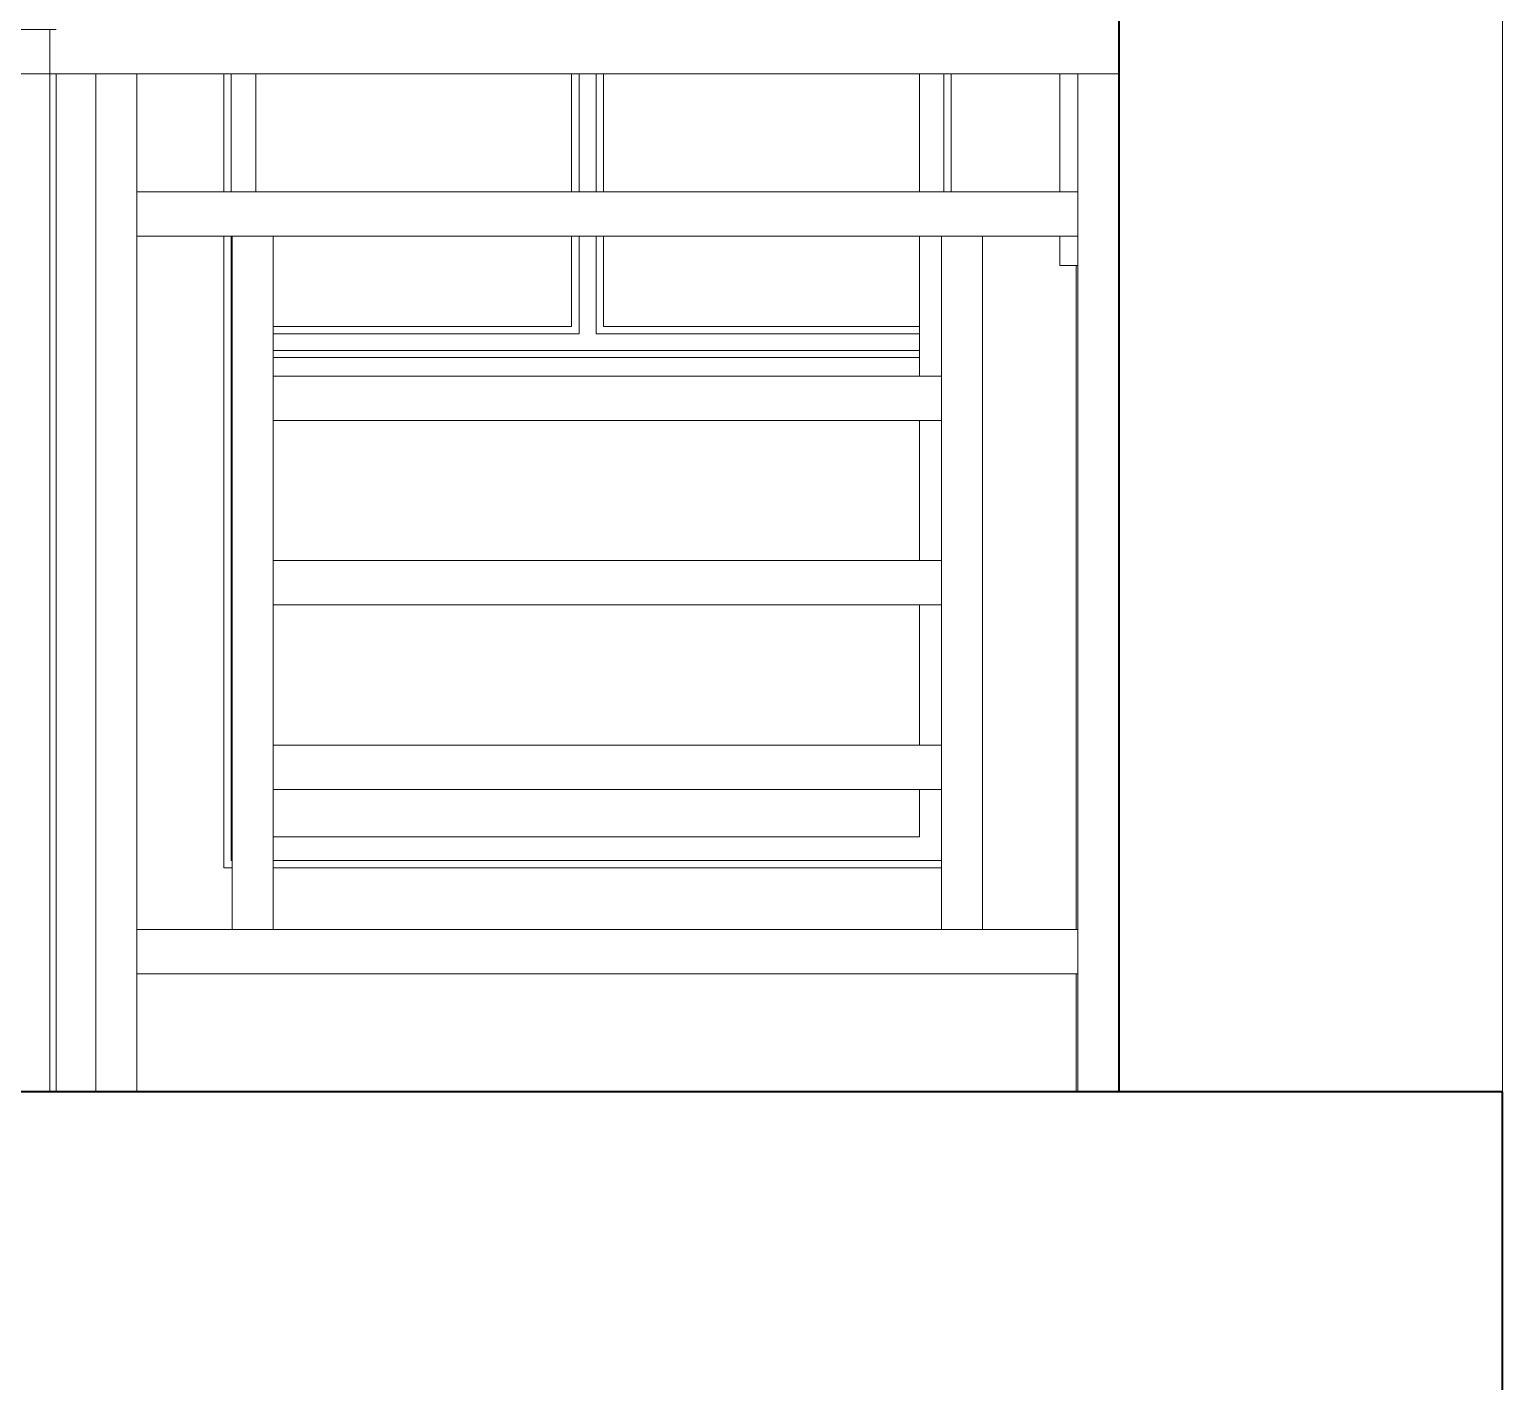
# Model space of a CAD drawing. Header units: inches. Extents: x 135267 to 147066, y -21506 to -19082.
# Drawn here: x 138784.01 to 138833.92, y -20262.11 to -20216.29 of the extents above; entities that cross this region are included whole.
import ezdxf

# ---------------------------------------------------------------- set-up
doc = ezdxf.new("R2010")
doc.units = ezdxf.units.IN
doc.header["$LTSCALE"] = 0.5
doc.header["$MEASUREMENT"] = 0
for name, color, linetype, lineweight in [('HACTH', 253, 'Continuous', 9), ('PARAPET', 50, 'Continuous', 13), ('wall', 1, 'Continuous', 40), ('window', 4, 'Continuous', 13)]:
    doc.layers.add(name, color=color, linetype=linetype, lineweight=lineweight)

msp = doc.modelspace()

# ---------------------------------------------------------------- linework, layer by layer
at = {"layer": 'HACTH'}
for p, q in [((138833.923, -20252.295), (138833.923, -20092.935)), ((138792.267, -20246.795), (138792.267, -20223.295))]:
    msp.add_line(p, q, dxfattribs=at)
at = {"layer": 'PARAPET'}
for p, q in [((138767.273, -20216.295), (138784.706, -20216.295)), ((138784.706, -20252.295), (138784.706, -20216.295)), ((138784.706, -20216.295), (138784.923, -20216.295)), ((138820.923, -20252.295), (138820.923, -20216.295)), ((138712.273, -20217.795), (138820.923, -20217.795)), ((138784.923, -20252.295), (138784.923, -20217.795)), ((138786.258, -20252.295), (138786.258, -20217.795)), ((138787.645, -20252.295), (138787.645, -20217.795)), ((138790.599, -20217.795), (138790.599, -20221.795)), ((138790.851, -20221.795), (138790.851, -20217.795)), ((138791.679, -20217.795), (138791.679, -20221.795)), ((138819.536, -20252.295), (138819.536, -20217.795)), ((138787.645, -20221.795), (138790.599, -20221.795)), ((138790.599, -20221.795), (138818.923, -20221.795)), ((138818.923, -20221.795), (138819.536, -20221.795)), ((138819.536, -20223.295), (138787.645, -20223.295)), ((138790.599, -20223.295), (138790.599, -20244.699)), ((138790.851, -20244.455), (138790.851, -20223.295)), ((138790.88, -20246.795), (138790.88, -20223.295)), ((138816.301, -20246.795), (138816.301, -20223.295)), ((138792.267, -20228.045), (138814.166, -20228.045)), ((138814.166, -20228.045), (138814.914, -20228.045)), ((138814.914, -20229.545), (138792.267, -20229.545)), ((138792.267, -20234.295), (138814.166, -20234.295)), ((138814.166, -20234.295), (138814.914, -20234.295)), ((138814.914, -20235.795), (138792.267, -20235.795)), ((138792.267, -20240.545), (138814.166, -20240.545)), ((138814.166, -20240.545), (138814.914, -20240.545)), ((138814.914, -20242.045), (138792.267, -20242.045)), ((138790.88, -20244.455), (138790.851, -20244.455)), ((138790.599, -20244.699), (138790.88, -20244.699)), ((138790.88, -20246.795), (138787.645, -20246.795)), ((138792.267, -20246.795), (138790.88, -20246.795)), ((138814.914, -20246.795), (138792.267, -20246.795)), ((138816.301, -20246.795), (138814.914, -20246.795)), ((138819.476, -20246.795), (138816.301, -20246.795)), ((138819.536, -20246.795), (138819.476, -20246.795)), ((138819.536, -20248.295), (138787.645, -20248.295)), ((138819.476, -20252.295), (138819.476, -20248.295)), ((138784.923, -20252.295), (138784.706, -20252.295)), ((138819.536, -20252.295), (138819.476, -20252.295))]:
    msp.add_line(p, q, dxfattribs=at)
at = {"layer": 'wall'}
for p, q in [((138820.923, -20137.295), (138820.923, -20252.295)), ((138833.923, -20252.295), (138689.792, -20252.295)), ((138833.923, -20266.295), (138833.923, -20252.295))]:
    msp.add_line(p, q, dxfattribs=at)
at = {"layer": 'window'}
for p, q in [((138802.383, -20217.795), (138802.383, -20221.795)), ((138802.635, -20217.795), (138802.635, -20221.795)), ((138803.211, -20221.795), (138803.211, -20217.795)), ((138803.463, -20217.795), (138803.463, -20221.795)), ((138814.166, -20221.795), (138814.166, -20217.795)), ((138814.994, -20217.795), (138814.994, -20221.795)), ((138815.246, -20221.795), (138815.246, -20217.795)), ((138818.923, -20221.795), (138818.923, -20217.795)), ((138802.383, -20223.295), (138802.383, -20226.365)), ((138802.635, -20223.295), (138802.635, -20226.609)), ((138803.211, -20226.609), (138803.211, -20223.295)), ((138803.463, -20223.295), (138803.463, -20226.365)), ((138814.166, -20228.045), (138814.166, -20223.295)), ((138814.914, -20246.795), (138814.914, -20223.295)), ((138818.923, -20224.295), (138818.923, -20223.295)), ((138819.536, -20224.295), (138818.923, -20224.295)), ((138819.476, -20246.795), (138819.476, -20224.295)), ((138792.267, -20226.365), (138802.383, -20226.365)), ((138803.463, -20226.365), (138814.166, -20226.365)), ((138802.635, -20226.609), (138792.267, -20226.609)), ((138814.166, -20226.609), (138803.211, -20226.609)), ((138792.267, -20227.168), (138814.166, -20227.168)), ((138792.267, -20227.412), (138814.166, -20227.412)), ((138814.166, -20234.295), (138814.166, -20229.545)), ((138814.166, -20240.545), (138814.166, -20235.795)), ((138814.166, -20243.651), (138814.166, -20242.045)), ((138792.267, -20243.651), (138814.166, -20243.651)), ((138814.914, -20244.455), (138792.267, -20244.455)), ((138792.267, -20244.699), (138814.914, -20244.699))]:
    msp.add_line(p, q, dxfattribs=at)

doc.saveas('drawing.dxf')
